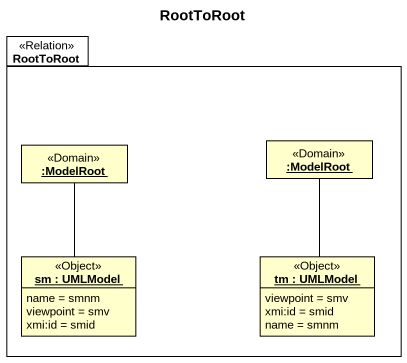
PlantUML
@startuml
title RootToRoot
hide circle
hide empty members
package RootToRoot <<Relation>> {
  object ":ModelRoot" as ModelRoot <<Domain>>
  object ":ModelRoot" as ModelRoot_2 <<Domain>>
  object "sm : UMLModel" as sm <<Object>> {
    name = smnm
    viewpoint = smv
    xmi:id = smid
  }
  object "tm : UMLModel" as tm <<Object>> {
    viewpoint = smv
    xmi:id = smid
    name = smnm
  }
}
ModelRoot -- sm
ModelRoot_2 -- tm
@enduml
